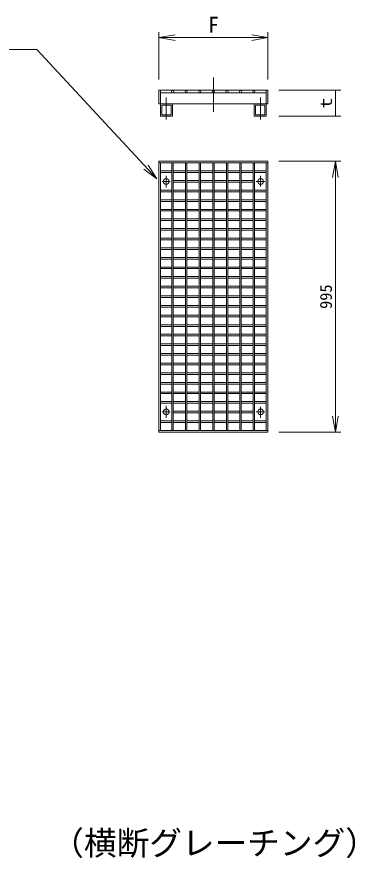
# Model space of a CAD drawing. Units: millimetres, scale not verified. Extents: x -9827 to 24783, y 2654 to 14130.
# Drawn here: x 8509 to 9753, y 9118 to 12209 of the extents above; entities that cross this region are included whole.
import ezdxf
from ezdxf.enums import TextEntityAlignment as Align

# ---------------------------------------------------------------- set-up
doc = ezdxf.new("R2010")
doc.units = ezdxf.units.MM
doc.header["$LTSCALE"] = 20
doc.layers.add('Layer1', color=4, linetype='Continuous', lineweight=18)
doc.styles.add('ＭＳ ゴシック-5.0-0.0', font='')
doc.styles.get('ＭＳ ゴシック-5.0-0.0').set_extended_font_data('ＭＳ ゴシック-5.0-0.0')

msp = doc.modelspace()

# ---------------------------------------------------------------- linework, layer by layer
at = {"layer": 'Layer1'}
for p, q in [((9031.7, 11979.25), (9031.7, 12152.82)), ((9431.7, 11979.25), (9431.7, 12152.82)), ((9031.7, 12132.82), (9090.78, 12143.24)), ((9031.7, 12132.82), (9090.78, 12122.4)), ((9031.7, 12132.82), (9431.7, 12132.82)), ((9431.7, 12132.82), (9372.61, 12143.24)), ((9431.7, 12132.82), (9372.61, 12122.4)), ((8582.97, 12088.69), (7830.94, 12088.69)), ((8582.97, 12088.69), (9024.31, 11613.29)), ((9231.7, 11860.36), (9231.7, 11986.13)), ((9031.7, 11939.25), (9431.7, 11939.25)), ((9031.7, 11889.25), (9031.7, 11939.25)), ((9037.7, 11844.25), (9037.7, 11939.25)), ((9425.7, 11844.25), (9425.7, 11939.25)), ((9431.7, 11889.25), (9431.7, 11939.25)), ((9471.7, 11939.25), (9700.21, 11939.25)), ((9680.21, 11939.25), (9680.21, 11844.25)), ((9425.7, 11929.25), (9037.7, 11929.25)), ((9058.2, 11912.62), (9058.2, 11831.49)), ((9405.2, 11912.62), (9405.2, 11831.49)), ((9031.7, 11889.25), (9431.7, 11889.25)), ((9042.7, 11849.25), (9042.7, 11884.25)), ((9076.7, 11884.25), (9042.7, 11884.25)), ((9076.7, 11884.25), (9076.7, 11849.25)), ((9081.7, 11844.25), (9081.7, 11889.25)), ((9381.7, 11844.25), (9381.7, 11889.25)), ((9386.7, 11849.25), (9386.7, 11884.25)), ((9420.7, 11884.25), (9386.7, 11884.25)), ((9420.7, 11884.25), (9420.7, 11849.25)), ((9081.7, 11844.25), (9037.7, 11844.25)), ((9076.7, 11849.25), (9042.7, 11849.25)), ((9381.7, 11844.25), (9425.7, 11844.25)), ((9420.7, 11849.25), (9386.7, 11849.25)), ((9471.7, 11844.25), (9700.21, 11844.25)), ((9024.31, 11613.29), (8991.74, 11663.69)), ((9431.7, 11678.4), (9031.7, 11678.4)), ((9031.7, 10683.4), (9031.7, 11678.4)), ((9431.7, 11672.4), (9031.7, 11672.4)), ((9037.7, 10689.4), (9037.7, 11672.4)), ((9079.2, 11180.9), (9079.2, 11672.4)), ((9084.2, 11180.9), (9084.2, 11672.4)), ((9129.2, 11180.9), (9129.2, 11672.4)), ((9134.2, 11180.9), (9134.2, 11672.4)), ((9179.2, 11180.9), (9179.2, 11672.4)), ((9184.2, 11180.9), (9184.2, 11672.4)), ((9229.2, 11672.4), (9229.2, 11180.9)), ((9234.2, 11672.4), (9234.2, 11180.9)), ((9279.2, 11180.9), (9279.2, 11672.4)), ((9284.2, 11180.9), (9284.2, 11672.4)), ((9329.2, 11180.9), (9329.2, 11672.4)), ((9334.2, 11180.9), (9334.2, 11672.4)), ((9377.7, 11180.9), (9377.7, 11672.4)), ((9382.7, 11180.9), (9382.7, 11672.4)), ((9425.7, 10689.4), (9425.7, 11672.4)), ((9431.7, 10683.4), (9431.7, 11678.4)), ((9471.7, 11678.4), (9700.21, 11678.4)), ((9680.21, 11678.4), (9669.79, 11619.31)), ((9680.21, 11678.4), (9680.21, 10683.4)), ((9680.21, 11678.4), (9690.63, 11619.31)), ((9024.31, 11613.29), (8976.47, 11649.51)), ((9079.2, 11643.08), (9037.7, 11643.08)), ((9079.2, 11637.08), (9037.7, 11637.08)), ((9058.2, 11625.36), (9058.2, 11581.8)), ((9084.2, 11643.08), (9129.2, 11643.08)), ((9084.2, 11637.08), (9129.2, 11637.08)), ((9134.2, 11643.08), (9179.2, 11643.08)), ((9134.2, 11637.08), (9179.2, 11637.08)), ((9184.2, 11643.08), (9229.2, 11643.08)), ((9184.2, 11637.08), (9229.2, 11637.08)), ((9234.2, 11643.08), (9279.2, 11643.08)), ((9234.2, 11637.08), (9279.2, 11637.08)), ((9284.2, 11643.08), (9329.2, 11643.08)), ((9284.2, 11637.08), (9329.2, 11637.08)), ((9334.2, 11643.08), (9377.7, 11643.08)), ((9334.2, 11637.08), (9377.7, 11637.08)), ((9382.7, 11643.08), (9425.7, 11643.08)), ((9382.7, 11637.08), (9425.7, 11637.08)), ((9405.2, 11625.36), (9405.2, 11585.95)), ((9072.25, 11604.4), (9042.82, 11604.4)), ((9129.2, 11607.75), (9084.2, 11607.75)), ((9129.2, 11601.75), (9084.2, 11601.75)), ((9134.2, 11607.75), (9179.2, 11607.75)), ((9179.2, 11601.75), (9134.2, 11601.75)), ((9184.2, 11607.75), (9229.2, 11607.75)), ((9229.2, 11601.75), (9184.2, 11601.75)), ((9234.2, 11607.75), (9279.2, 11607.75)), ((9279.2, 11601.75), (9234.2, 11601.75)), ((9284.2, 11607.75), (9329.2, 11607.75)), ((9329.2, 11601.75), (9284.2, 11601.75)), ((9334.2, 11607.75), (9377.7, 11607.75)), ((9334.2, 11601.75), (9377.7, 11601.75)), ((9420.01, 11604.4), (9388.66, 11604.4)), ((9079.2, 11572.43), (9037.7, 11572.43)), ((9079.2, 11566.43), (9037.7, 11566.43)), ((9084.2, 11572.43), (9129.2, 11572.43)), ((9084.2, 11566.43), (9129.2, 11566.43)), ((9134.2, 11572.43), (9179.2, 11572.43)), ((9134.2, 11566.43), (9179.2, 11566.43)), ((9184.2, 11572.43), (9229.2, 11572.43)), ((9184.2, 11566.43), (9229.2, 11566.43)), ((9234.2, 11572.43), (9279.2, 11572.43)), ((9234.2, 11566.43), (9279.2, 11566.43)), ((9284.2, 11572.43), (9329.2, 11572.43)), ((9284.2, 11566.43), (9329.2, 11566.43)), ((9334.2, 11572.43), (9377.7, 11572.43)), ((9334.2, 11566.43), (9377.7, 11566.43)), ((9382.7, 11572.43), (9425.7, 11572.43)), ((9382.7, 11566.43), (9425.7, 11566.43)), ((9079.2, 11537.11), (9037.7, 11537.11)), ((9079.2, 11531.11), (9037.7, 11531.11)), ((9084.2, 11537.11), (9129.2, 11537.11)), ((9084.2, 11531.11), (9129.2, 11531.11)), ((9134.2, 11537.11), (9179.2, 11537.11)), ((9134.2, 11531.11), (9179.2, 11531.11)), ((9184.2, 11537.11), (9229.2, 11537.11)), ((9184.2, 11531.11), (9229.2, 11531.11)), ((9234.2, 11537.11), (9279.2, 11537.11)), ((9234.2, 11531.11), (9279.2, 11531.11)), ((9284.2, 11537.11), (9329.2, 11537.11)), ((9284.2, 11531.11), (9329.2, 11531.11)), ((9334.2, 11537.11), (9377.7, 11537.11)), ((9334.2, 11531.11), (9377.7, 11531.11)), ((9382.7, 11537.11), (9425.7, 11537.11)), ((9382.7, 11531.11), (9425.7, 11531.11)), ((9079.2, 11501.79), (9037.7, 11501.79)), ((9084.2, 11501.79), (9129.2, 11501.79)), ((9134.2, 11501.79), (9179.2, 11501.79)), ((9184.2, 11501.79), (9229.2, 11501.79)), ((9234.2, 11501.79), (9279.2, 11501.79)), ((9284.2, 11501.79), (9329.2, 11501.79)), ((9334.2, 11501.79), (9377.7, 11501.79)), ((9382.7, 11501.79), (9425.7, 11501.79)), ((9079.2, 11495.79), (9037.7, 11495.79)), ((9084.2, 11495.79), (9129.2, 11495.79)), ((9134.2, 11495.79), (9179.2, 11495.79)), ((9184.2, 11495.79), (9229.2, 11495.79)), ((9234.2, 11495.79), (9279.2, 11495.79)), ((9284.2, 11495.79), (9329.2, 11495.79)), ((9334.2, 11495.79), (9377.7, 11495.79)), ((9382.7, 11495.79), (9425.7, 11495.79)), ((9079.2, 11466.47), (9037.7, 11466.47)), ((9079.2, 11460.47), (9037.7, 11460.47)), ((9084.2, 11466.47), (9129.2, 11466.47)), ((9084.2, 11460.47), (9129.2, 11460.47)), ((9134.2, 11466.47), (9179.2, 11466.47)), ((9134.2, 11460.47), (9179.2, 11460.47)), ((9184.2, 11466.47), (9229.2, 11466.47)), ((9184.2, 11460.47), (9229.2, 11460.47)), ((9234.2, 11466.47), (9279.2, 11466.47)), ((9234.2, 11460.47), (9279.2, 11460.47)), ((9284.2, 11466.47), (9329.2, 11466.47)), ((9284.2, 11460.47), (9329.2, 11460.47)), ((9334.2, 11466.47), (9377.7, 11466.47)), ((9334.2, 11460.47), (9377.7, 11460.47)), ((9382.7, 11466.47), (9425.7, 11466.47)), ((9382.7, 11460.47), (9425.7, 11460.47)), ((9079.2, 11431.15), (9037.7, 11431.15)), ((9079.2, 11425.15), (9037.7, 11425.15)), ((9084.2, 11431.15), (9129.2, 11431.15)), ((9084.2, 11425.15), (9129.2, 11425.15)), ((9134.2, 11431.15), (9179.2, 11431.15)), ((9134.2, 11425.15), (9179.2, 11425.15)), ((9184.2, 11431.15), (9229.2, 11431.15)), ((9184.2, 11425.15), (9229.2, 11425.15)), ((9234.2, 11431.15), (9279.2, 11431.15)), ((9234.2, 11425.15), (9279.2, 11425.15)), ((9284.2, 11431.15), (9329.2, 11431.15)), ((9284.2, 11425.15), (9329.2, 11425.15)), ((9334.2, 11431.15), (9377.7, 11431.15)), ((9334.2, 11425.15), (9377.7, 11425.15)), ((9382.7, 11431.15), (9425.7, 11431.15)), ((9382.7, 11425.15), (9425.7, 11425.15)), ((9079.2, 11395.83), (9037.7, 11395.83)), ((9079.2, 11389.83), (9037.7, 11389.83)), ((9084.2, 11395.83), (9129.2, 11395.83)), ((9084.2, 11389.83), (9129.2, 11389.83)), ((9134.2, 11395.83), (9179.2, 11395.83)), ((9134.2, 11389.83), (9179.2, 11389.83)), ((9184.2, 11395.83), (9229.2, 11395.83)), ((9184.2, 11389.83), (9229.2, 11389.83)), ((9234.2, 11395.83), (9279.2, 11395.83)), ((9234.2, 11389.83), (9279.2, 11389.83)), ((9284.2, 11395.83), (9329.2, 11395.83)), ((9284.2, 11389.83), (9329.2, 11389.83)), ((9334.2, 11395.83), (9377.7, 11395.83)), ((9334.2, 11389.83), (9377.7, 11389.83)), ((9382.7, 11395.83), (9425.7, 11395.83)), ((9382.7, 11389.83), (9425.7, 11389.83)), ((9079.2, 11360.5), (9037.7, 11360.5)), ((9079.2, 11354.5), (9037.7, 11354.5)), ((9084.2, 11360.5), (9129.2, 11360.5)), ((9084.2, 11354.5), (9129.2, 11354.5)), ((9134.2, 11360.5), (9179.2, 11360.5)), ((9134.2, 11354.5), (9179.2, 11354.5)), ((9184.2, 11360.5), (9229.2, 11360.5)), ((9184.2, 11354.5), (9229.2, 11354.5)), ((9234.2, 11360.5), (9279.2, 11360.5)), ((9234.2, 11354.5), (9279.2, 11354.5)), ((9284.2, 11360.5), (9329.2, 11360.5)), ((9284.2, 11354.5), (9329.2, 11354.5)), ((9334.2, 11360.5), (9377.7, 11360.5)), ((9334.2, 11354.5), (9377.7, 11354.5)), ((9382.7, 11360.5), (9425.7, 11360.5)), ((9382.7, 11354.5), (9425.7, 11354.5)), ((9079.2, 11325.18), (9037.7, 11325.18)), ((9079.2, 11319.18), (9037.7, 11319.18)), ((9084.2, 11325.18), (9129.2, 11325.18)), ((9084.2, 11319.18), (9129.2, 11319.18)), ((9134.2, 11325.18), (9179.2, 11325.18)), ((9134.2, 11319.18), (9179.2, 11319.18)), ((9184.2, 11325.18), (9229.2, 11325.18)), ((9184.2, 11319.18), (9229.2, 11319.18)), ((9234.2, 11325.18), (9279.2, 11325.18)), ((9234.2, 11319.18), (9279.2, 11319.18)), ((9284.2, 11325.18), (9329.2, 11325.18)), ((9284.2, 11319.18), (9329.2, 11319.18)), ((9334.2, 11325.18), (9377.7, 11325.18)), ((9334.2, 11319.18), (9377.7, 11319.18)), ((9382.7, 11325.18), (9425.7, 11325.18)), ((9382.7, 11319.18), (9425.7, 11319.18)), ((9079.2, 11289.86), (9037.7, 11289.86)), ((9079.2, 11283.86), (9037.7, 11283.86)), ((9084.2, 11289.86), (9129.2, 11289.86)), ((9084.2, 11283.86), (9129.2, 11283.86)), ((9134.2, 11289.86), (9179.2, 11289.86)), ((9134.2, 11283.86), (9179.2, 11283.86)), ((9184.2, 11289.86), (9229.2, 11289.86)), ((9184.2, 11283.86), (9229.2, 11283.86)), ((9234.2, 11289.86), (9279.2, 11289.86)), ((9234.2, 11283.86), (9279.2, 11283.86)), ((9284.2, 11289.86), (9329.2, 11289.86)), ((9284.2, 11283.86), (9329.2, 11283.86)), ((9334.2, 11289.86), (9377.7, 11289.86)), ((9334.2, 11283.86), (9377.7, 11283.86)), ((9382.7, 11289.86), (9425.7, 11289.86)), ((9382.7, 11283.86), (9425.7, 11283.86)), ((9079.2, 11254.54), (9037.7, 11254.54)), ((9084.2, 11254.54), (9129.2, 11254.54)), ((9134.2, 11254.54), (9179.2, 11254.54)), ((9184.2, 11254.54), (9229.2, 11254.54)), ((9234.2, 11254.54), (9279.2, 11254.54)), ((9284.2, 11254.54), (9329.2, 11254.54)), ((9334.2, 11254.54), (9377.7, 11254.54)), ((9382.7, 11254.54), (9425.7, 11254.54)), ((9079.2, 11248.54), (9037.7, 11248.54)), ((9084.2, 11248.54), (9129.2, 11248.54)), ((9134.2, 11248.54), (9179.2, 11248.54)), ((9184.2, 11248.54), (9229.2, 11248.54)), ((9234.2, 11248.54), (9279.2, 11248.54)), ((9284.2, 11248.54), (9329.2, 11248.54)), ((9334.2, 11248.54), (9377.7, 11248.54)), ((9382.7, 11248.54), (9425.7, 11248.54)), ((9079.2, 11219.22), (9037.7, 11219.22)), ((9079.2, 11213.22), (9037.7, 11213.22)), ((9084.2, 11219.22), (9129.2, 11219.22)), ((9084.2, 11213.22), (9129.2, 11213.22)), ((9134.2, 11219.22), (9179.2, 11219.22)), ((9134.2, 11213.22), (9179.2, 11213.22)), ((9184.2, 11219.22), (9229.2, 11219.22)), ((9184.2, 11213.22), (9229.2, 11213.22)), ((9234.2, 11219.22), (9279.2, 11219.22)), ((9234.2, 11213.22), (9279.2, 11213.22)), ((9284.2, 11219.22), (9329.2, 11219.22)), ((9284.2, 11213.22), (9329.2, 11213.22)), ((9334.2, 11219.22), (9377.7, 11219.22)), ((9334.2, 11213.22), (9377.7, 11213.22)), ((9382.7, 11219.22), (9425.7, 11219.22)), ((9382.7, 11213.22), (9425.7, 11213.22)), ((9079.2, 11183.9), (9037.7, 11183.9)), ((9079.2, 11177.9), (9037.7, 11177.9)), ((9079.2, 11180.9), (9079.2, 10689.4)), ((9084.2, 11183.9), (9129.2, 11183.9)), ((9084.2, 11180.9), (9084.2, 10689.4)), ((9084.2, 11177.9), (9129.2, 11177.9)), ((9129.2, 11180.9), (9129.2, 10689.4)), ((9134.2, 11183.9), (9179.2, 11183.9)), ((9134.2, 11180.9), (9134.2, 10689.4)), ((9134.2, 11177.9), (9179.2, 11177.9)), ((9179.2, 11180.9), (9179.2, 10689.4)), ((9184.2, 11183.9), (9229.2, 11183.9)), ((9184.2, 11180.9), (9184.2, 10689.4)), ((9184.2, 11177.9), (9229.2, 11177.9)), ((9229.2, 10689.4), (9229.2, 11180.9)), ((9234.2, 11183.9), (9279.2, 11183.9)), ((9234.2, 10689.4), (9234.2, 11180.9)), ((9234.2, 11177.9), (9279.2, 11177.9)), ((9279.2, 11180.9), (9279.2, 10689.4)), ((9284.2, 11183.9), (9329.2, 11183.9)), ((9284.2, 11180.9), (9284.2, 10689.4)), ((9284.2, 11177.9), (9329.2, 11177.9)), ((9329.2, 11180.9), (9329.2, 10689.4)), ((9334.2, 11183.9), (9377.7, 11183.9)), ((9334.2, 11180.9), (9334.2, 10689.4)), ((9334.2, 11177.9), (9377.7, 11177.9)), ((9377.7, 11180.9), (9377.7, 10689.4)), ((9382.7, 11183.9), (9425.7, 11183.9)), ((9382.7, 11180.9), (9382.7, 10689.4)), ((9382.7, 11177.9), (9425.7, 11177.9)), ((9079.2, 11148.58), (9037.7, 11148.58)), ((9079.2, 11142.58), (9037.7, 11142.58)), ((9084.2, 11148.58), (9129.2, 11148.58)), ((9084.2, 11142.58), (9129.2, 11142.58)), ((9134.2, 11148.58), (9179.2, 11148.58)), ((9134.2, 11142.58), (9179.2, 11142.58)), ((9184.2, 11148.58), (9229.2, 11148.58)), ((9184.2, 11142.58), (9229.2, 11142.58)), ((9234.2, 11148.58), (9279.2, 11148.58)), ((9234.2, 11142.58), (9279.2, 11142.58)), ((9284.2, 11148.58), (9329.2, 11148.58)), ((9284.2, 11142.58), (9329.2, 11142.58)), ((9334.2, 11148.58), (9377.7, 11148.58)), ((9334.2, 11142.58), (9377.7, 11142.58)), ((9382.7, 11148.58), (9425.7, 11148.58)), ((9382.7, 11142.58), (9425.7, 11142.58)), ((9079.2, 11113.25), (9037.7, 11113.25)), ((9079.2, 11107.25), (9037.7, 11107.25)), ((9084.2, 11113.25), (9129.2, 11113.25)), ((9084.2, 11107.25), (9129.2, 11107.25)), ((9134.2, 11113.25), (9179.2, 11113.25)), ((9134.2, 11107.25), (9179.2, 11107.25)), ((9184.2, 11113.25), (9229.2, 11113.25)), ((9184.2, 11107.25), (9229.2, 11107.25)), ((9234.2, 11113.25), (9279.2, 11113.25)), ((9234.2, 11107.25), (9279.2, 11107.25)), ((9284.2, 11113.25), (9329.2, 11113.25)), ((9284.2, 11107.25), (9329.2, 11107.25)), ((9334.2, 11113.25), (9377.7, 11113.25)), ((9334.2, 11107.25), (9377.7, 11107.25)), ((9382.7, 11113.25), (9425.7, 11113.25)), ((9382.7, 11107.25), (9425.7, 11107.25)), ((9079.2, 11077.93), (9037.7, 11077.93)), ((9079.2, 11071.93), (9037.7, 11071.93)), ((9084.2, 11077.93), (9129.2, 11077.93)), ((9084.2, 11071.93), (9129.2, 11071.93)), ((9134.2, 11077.93), (9179.2, 11077.93)), ((9134.2, 11071.93), (9179.2, 11071.93)), ((9184.2, 11077.93), (9229.2, 11077.93)), ((9184.2, 11071.93), (9229.2, 11071.93)), ((9234.2, 11077.93), (9279.2, 11077.93)), ((9234.2, 11071.93), (9279.2, 11071.93)), ((9284.2, 11077.93), (9329.2, 11077.93)), ((9284.2, 11071.93), (9329.2, 11071.93)), ((9334.2, 11077.93), (9377.7, 11077.93)), ((9334.2, 11071.93), (9377.7, 11071.93)), ((9382.7, 11077.93), (9425.7, 11077.93)), ((9382.7, 11071.93), (9425.7, 11071.93)), ((9079.2, 11042.61), (9037.7, 11042.61)), ((9079.2, 11036.61), (9037.7, 11036.61)), ((9084.2, 11042.61), (9129.2, 11042.61)), ((9084.2, 11036.61), (9129.2, 11036.61)), ((9134.2, 11042.61), (9179.2, 11042.61)), ((9134.2, 11036.61), (9179.2, 11036.61)), ((9184.2, 11042.61), (9229.2, 11042.61)), ((9184.2, 11036.61), (9229.2, 11036.61)), ((9234.2, 11042.61), (9279.2, 11042.61)), ((9234.2, 11036.61), (9279.2, 11036.61)), ((9284.2, 11042.61), (9329.2, 11042.61)), ((9284.2, 11036.61), (9329.2, 11036.61)), ((9334.2, 11042.61), (9377.7, 11042.61)), ((9334.2, 11036.61), (9377.7, 11036.61)), ((9382.7, 11042.61), (9425.7, 11042.61)), ((9382.7, 11036.61), (9425.7, 11036.61)), ((9079.2, 11007.29), (9037.7, 11007.29)), ((9084.2, 11007.29), (9129.2, 11007.29)), ((9134.2, 11007.29), (9179.2, 11007.29)), ((9184.2, 11007.29), (9229.2, 11007.29)), ((9234.2, 11007.29), (9279.2, 11007.29)), ((9284.2, 11007.29), (9329.2, 11007.29)), ((9334.2, 11007.29), (9377.7, 11007.29)), ((9382.7, 11007.29), (9425.7, 11007.29)), ((9079.2, 11001.29), (9037.7, 11001.29)), ((9084.2, 11001.29), (9129.2, 11001.29)), ((9134.2, 11001.29), (9179.2, 11001.29)), ((9184.2, 11001.29), (9229.2, 11001.29)), ((9234.2, 11001.29), (9279.2, 11001.29)), ((9284.2, 11001.29), (9329.2, 11001.29)), ((9334.2, 11001.29), (9377.7, 11001.29)), ((9382.7, 11001.29), (9425.7, 11001.29)), ((9079.2, 10971.97), (9037.7, 10971.97)), ((9079.2, 10965.97), (9037.7, 10965.97)), ((9084.2, 10971.97), (9129.2, 10971.97)), ((9084.2, 10965.97), (9129.2, 10965.97)), ((9134.2, 10971.97), (9179.2, 10971.97)), ((9134.2, 10965.97), (9179.2, 10965.97)), ((9184.2, 10971.97), (9229.2, 10971.97)), ((9184.2, 10965.97), (9229.2, 10965.97)), ((9234.2, 10971.97), (9279.2, 10971.97)), ((9234.2, 10965.97), (9279.2, 10965.97)), ((9284.2, 10971.97), (9329.2, 10971.97)), ((9284.2, 10965.97), (9329.2, 10965.97)), ((9334.2, 10971.97), (9377.7, 10971.97)), ((9334.2, 10965.97), (9377.7, 10965.97)), ((9382.7, 10971.97), (9425.7, 10971.97)), ((9382.7, 10965.97), (9425.7, 10965.97)), ((9079.2, 10936.65), (9037.7, 10936.65)), ((9079.2, 10930.65), (9037.7, 10930.65)), ((9084.2, 10936.65), (9129.2, 10936.65)), ((9084.2, 10930.65), (9129.2, 10930.65)), ((9134.2, 10936.65), (9179.2, 10936.65)), ((9134.2, 10930.65), (9179.2, 10930.65)), ((9184.2, 10936.65), (9229.2, 10936.65)), ((9184.2, 10930.65), (9229.2, 10930.65)), ((9234.2, 10936.65), (9279.2, 10936.65)), ((9234.2, 10930.65), (9279.2, 10930.65)), ((9284.2, 10936.65), (9329.2, 10936.65)), ((9284.2, 10930.65), (9329.2, 10930.65)), ((9334.2, 10936.65), (9377.7, 10936.65)), ((9334.2, 10930.65), (9377.7, 10930.65)), ((9382.7, 10936.65), (9425.7, 10936.65)), ((9382.7, 10930.65), (9425.7, 10930.65)), ((9079.2, 10901.33), (9037.7, 10901.33)), ((9079.2, 10895.33), (9037.7, 10895.33)), ((9084.2, 10901.33), (9129.2, 10901.33)), ((9084.2, 10895.33), (9129.2, 10895.33)), ((9134.2, 10901.33), (9179.2, 10901.33)), ((9134.2, 10895.33), (9179.2, 10895.33)), ((9184.2, 10901.33), (9229.2, 10901.33)), ((9184.2, 10895.33), (9229.2, 10895.33)), ((9234.2, 10901.33), (9279.2, 10901.33)), ((9234.2, 10895.33), (9279.2, 10895.33)), ((9284.2, 10901.33), (9329.2, 10901.33)), ((9284.2, 10895.33), (9329.2, 10895.33)), ((9334.2, 10901.33), (9377.7, 10901.33)), ((9334.2, 10895.33), (9377.7, 10895.33)), ((9382.7, 10901.33), (9425.7, 10901.33)), ((9382.7, 10895.33), (9425.7, 10895.33)), ((9079.2, 10866), (9037.7, 10866)), ((9079.2, 10860), (9037.7, 10860)), ((9084.2, 10866), (9129.2, 10866)), ((9084.2, 10860), (9129.2, 10860)), ((9134.2, 10866), (9179.2, 10866)), ((9134.2, 10860), (9179.2, 10860)), ((9184.2, 10866), (9229.2, 10866)), ((9184.2, 10860), (9229.2, 10860)), ((9234.2, 10866), (9279.2, 10866)), ((9234.2, 10860), (9279.2, 10860)), ((9284.2, 10866), (9329.2, 10866)), ((9284.2, 10860), (9329.2, 10860)), ((9334.2, 10866), (9377.7, 10866)), ((9334.2, 10860), (9377.7, 10860)), ((9382.7, 10866), (9425.7, 10866)), ((9382.7, 10860), (9425.7, 10860)), ((9079.2, 10830.68), (9037.7, 10830.68)), ((9079.2, 10824.68), (9037.7, 10824.68)), ((9084.2, 10830.68), (9129.2, 10830.68)), ((9084.2, 10824.68), (9129.2, 10824.68)), ((9134.2, 10830.68), (9179.2, 10830.68)), ((9134.2, 10824.68), (9179.2, 10824.68)), ((9184.2, 10830.68), (9229.2, 10830.68)), ((9184.2, 10824.68), (9229.2, 10824.68)), ((9234.2, 10830.68), (9279.2, 10830.68)), ((9234.2, 10824.68), (9279.2, 10824.68)), ((9284.2, 10830.68), (9329.2, 10830.68)), ((9284.2, 10824.68), (9329.2, 10824.68)), ((9334.2, 10830.68), (9377.7, 10830.68)), ((9334.2, 10824.68), (9377.7, 10824.68)), ((9382.7, 10830.68), (9425.7, 10830.68)), ((9382.7, 10824.68), (9425.7, 10824.68)), ((9079.2, 10795.36), (9037.7, 10795.36)), ((9079.2, 10789.36), (9037.7, 10789.36)), ((9084.2, 10795.36), (9129.2, 10795.36)), ((9084.2, 10789.36), (9129.2, 10789.36)), ((9134.2, 10795.36), (9179.2, 10795.36)), ((9134.2, 10789.36), (9179.2, 10789.36)), ((9184.2, 10795.36), (9229.2, 10795.36)), ((9184.2, 10789.36), (9229.2, 10789.36)), ((9234.2, 10795.36), (9279.2, 10795.36)), ((9234.2, 10789.36), (9279.2, 10789.36)), ((9284.2, 10795.36), (9329.2, 10795.36)), ((9284.2, 10789.36), (9329.2, 10789.36)), ((9334.2, 10795.36), (9377.7, 10795.36)), ((9334.2, 10789.36), (9377.7, 10789.36)), ((9382.7, 10795.36), (9425.7, 10795.36)), ((9382.7, 10789.36), (9425.7, 10789.36)), ((9072.25, 10757.4), (9042.82, 10757.4)), ((9058.2, 10736.44), (9058.2, 10779.99)), ((9129.2, 10760.04), (9084.2, 10760.04)), ((9179.2, 10760.04), (9134.2, 10760.04)), ((9229.2, 10760.04), (9184.2, 10760.04)), ((9279.2, 10760.04), (9234.2, 10760.04)), ((9329.2, 10760.04), (9284.2, 10760.04)), ((9334.2, 10760.04), (9377.7, 10760.04)), ((9420.01, 10757.4), (9388.66, 10757.4)), ((9405.2, 10736.44), (9405.2, 10775.84)), ((9129.2, 10754.04), (9084.2, 10754.04)), ((9134.2, 10754.04), (9179.2, 10754.04)), ((9184.2, 10754.04), (9229.2, 10754.04)), ((9234.2, 10754.04), (9279.2, 10754.04)), ((9284.2, 10754.04), (9329.2, 10754.04)), ((9334.2, 10754.04), (9377.7, 10754.04)), ((9680.21, 10683.4), (9669.79, 10742.48)), ((9680.21, 10683.4), (9690.63, 10742.48)), ((9079.2, 10724.72), (9037.7, 10724.72)), ((9079.2, 10718.72), (9037.7, 10718.72)), ((9084.2, 10724.72), (9129.2, 10724.72)), ((9084.2, 10718.72), (9129.2, 10718.72)), ((9134.2, 10724.72), (9179.2, 10724.72)), ((9134.2, 10718.72), (9179.2, 10718.72)), ((9184.2, 10724.72), (9229.2, 10724.72)), ((9184.2, 10718.72), (9229.2, 10718.72)), ((9234.2, 10724.72), (9279.2, 10724.72)), ((9234.2, 10718.72), (9279.2, 10718.72)), ((9284.2, 10724.72), (9329.2, 10724.72)), ((9284.2, 10718.72), (9329.2, 10718.72)), ((9334.2, 10724.72), (9377.7, 10724.72)), ((9334.2, 10718.72), (9377.7, 10718.72)), ((9382.7, 10724.72), (9425.7, 10724.72)), ((9382.7, 10718.72), (9425.7, 10718.72)), ((9431.7, 10689.4), (9031.7, 10689.4)), ((9031.7, 10683.4), (9431.7, 10683.4)), ((9431.7, 10683.4), (9031.7, 10683.4)), ((9471.7, 10683.4), (9700.21, 10683.4))]:
    msp.add_line(p, q, dxfattribs=at)
for centre, radius in [((9081.7, 11934.25), 4), ((9131.7, 11934.25), 4), ((9181.7, 11934.25), 4), ((9231.7, 11934.25), 4), ((9281.7, 11934.25), 4), ((9331.7, 11934.25), 4), ((9380.2, 11934.25), 4), ((9058.2, 11604.4), 10.51), ((9405.2, 11604.4), 10.51), ((9058.2, 10757.4), 10.51), ((9405.2, 10757.4), 10.51)]:
    msp.add_circle(centre, radius, dxfattribs=at)

# ---------------------------------------------------------------- texts
at = {"layer": 'Layer1', "color": 7, "style": 'ＭＳ ゴシック-5.0-0.0'}
msp.add_text('F', height=58.65, dxfattribs=at).set_placement((9231.7, 12132.82), align=Align.BOTTOM_CENTER)
for s, p in [('ｔ', (9680.21, 11891.75)), ('995', (9680.21, 11180.9))]:
    msp.add_text(s, height=43.99, rotation=90, dxfattribs=at).set_placement(p, align=Align.BOTTOM_CENTER)
msp.add_text('（横断グレーチング）', height=87.98, dxfattribs=at).set_placement((9235.91, 9217.59), align=Align.TOP_CENTER)

doc.saveas('drawing.dxf')
